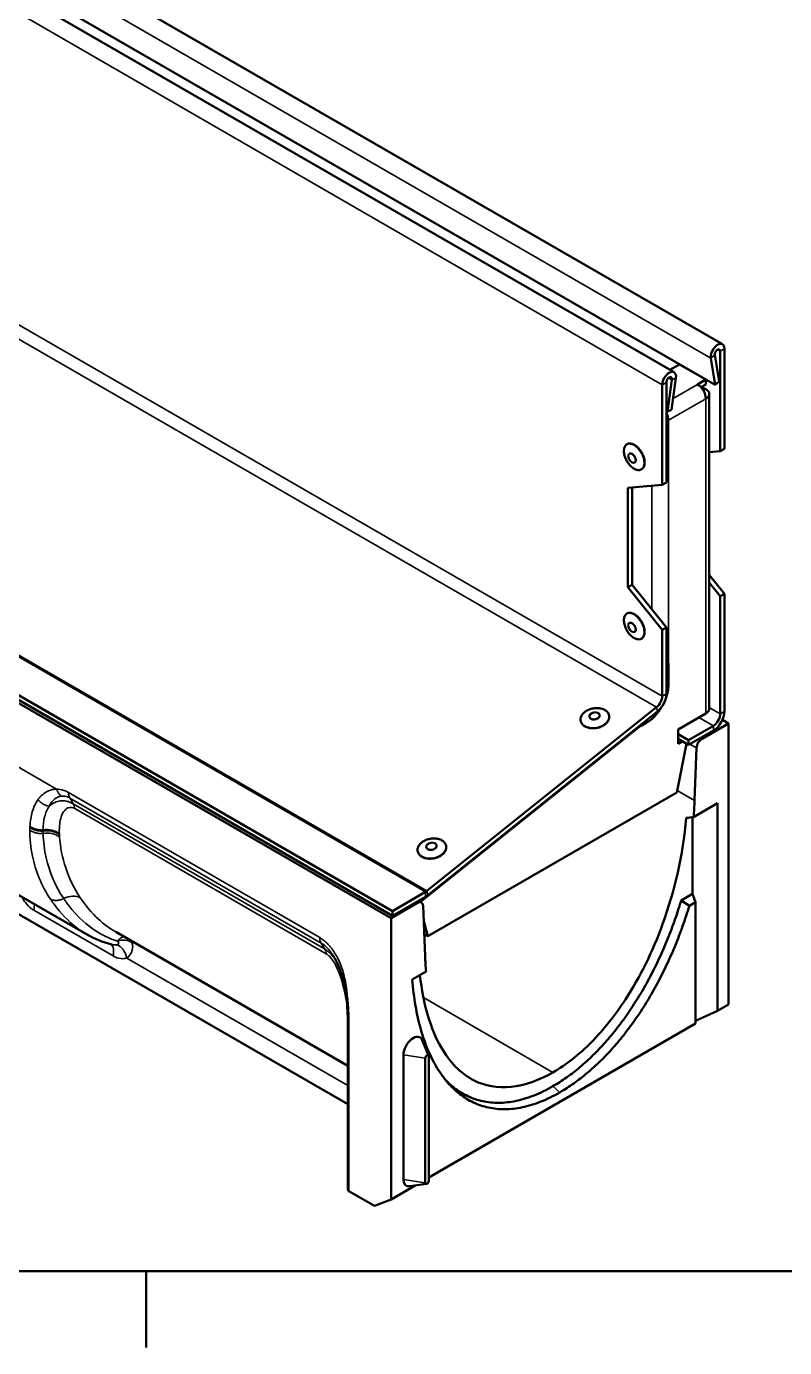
# Model space of a CAD drawing. Header units: millimetres. Extents: x 0 to 2181, y -65 to 1050.
# Drawn here: x 355.9 to 452.8, y 15.3 to 184.1 of the extents above; entities that cross this region are included whole.
import ezdxf

# ---------------------------------------------------------------- set-up
doc = ezdxf.new("R2010")
doc.units = ezdxf.units.MM
doc.header["$LTSCALE"] = 2.5
for name, color, linetype, lineweight in [('Rahmen_0', 7, 'Continuous', 50), ('Sichtbar (ISO)', 7, 'Continuous', 50), ('Sichtbar schmal (ISO)', 7, 'Continuous', 35)]:
    doc.layers.add(name, color=color, linetype=linetype, lineweight=lineweight)

# ---------------------------------------------------------------- blocks, each defined once
blk = doc.blocks.new('Ränder Standardrahmen')
at = {"layer": 'Rahmen_0'}
blk.add_line((148.5, 10), (148.5, 6.1), dxfattribs=at)
at = {"layer": 'Rahmen_0', "flags": 128}
blk.add_lwpolyline([(10, 10), (10, 410), (584, 410), (584, 10), (10, 10)], dxfattribs=at)

msp = doc.modelspace()

# ---------------------------------------------------------------- linework, layer by layer
at = {"layer": 'Sichtbar (ISO)'}
for p, q in [((444.88, 143.459), (91.68, 347.379)), ((85.493, 343.807), (438.693, 139.887)), ((443.954, 138.298), (90.754, 342.218)), ((48.982, 274.24), (402.536, 70.116)), ((49.512, 274.955), (402.712, 71.035)), ((49.512, 274.342), (402.712, 70.422)), ((443.907, 142.104), (444.476, 138.706)), ((444.608, 142.58), (444.608, 129.802)), ((445.139, 142.886), (445.139, 130.108)), ((439.393, 140.896), (438.169, 140.189)), ((442.752, 138.957), (439.393, 140.896)), ((443.954, 138.298), (443.384, 141.696)), ((437.714, 138.6), (437.714, 125.822)), ((437.847, 134.878), (438.416, 138.934)), ((438.938, 139.129), (438.369, 135.074)), ((441.692, 138.345), (442.752, 138.957)), ((442.752, 138.957), (442.752, 138.345)), ((444.476, 138.706), (443.954, 138.298)), ((437.184, 138.294), (437.184, 125.516)), ((442.752, 138.345), (442.128, 137.984)), ((442.752, 137.732), (442.222, 138.039)), ((443.192, 96.908), (443.192, 137.12)), ((438.369, 135.074), (437.847, 134.878)), ((437.714, 134.955), (437.847, 134.878)), ((437.714, 133.905), (437.979, 133.752)), ((444.608, 129.802), (445.139, 130.108)), ((444.608, 129.802), (443.192, 129.676)), ((437.184, 125.516), (432.8, 125.124)), ((432.8, 125.124), (432.8, 112.435)), ((433.33, 125.171), (433.33, 112.741)), ((437.184, 125.516), (437.714, 125.822)), ((443.192, 113.996), (445.139, 111.574)), ((432.8, 112.435), (433.33, 112.741)), ((432.8, 112.435), (437.184, 106.981)), ((433.33, 112.741), (437.714, 107.287)), ((443.192, 113.03), (444.608, 111.268)), ((444.608, 111.268), (445.139, 111.574)), ((445.139, 111.574), (445.139, 96.55)), ((444.608, 111.268), (444.608, 96.244)), ((437.184, 106.981), (437.714, 107.287)), ((437.184, 106.981), (437.184, 98.489)), ((437.714, 107.287), (437.714, 98.796)), ((293.291, 106.244), (397.004, 46.366)), ((437.979, 102.725), (437.979, 99.98)), ((407.122, 73.599), (436.467, 97.074)), ((407.223, 73.056), (436.568, 96.53)), ((439.217, 94.254), (442.752, 96.295)), ((435.151, 95.081), (434.411, 94.653)), ((443.725, 94.713), (440.543, 92.876)), ((442.279, 93.062), (445.669, 95.019)), ((444.886, 95.472), (445.669, 95.019)), ((445.669, 59.094), (445.669, 95.019)), ((439.217, 92.417), (439.217, 94.254)), ((439.217, 93.642), (440.543, 92.876)), ((439.217, 93.029), (440.543, 92.264)), ((440.543, 92.264), (443.725, 94.101)), ((440.543, 92.876), (440.543, 92.264)), ((439.033, 86.187), (440.305, 92.401)), ((439.747, 92.723), (439.217, 92.417)), ((441.573, 91.875), (441.314, 85.157)), ((407.227, 67.824), (439.033, 86.187)), ((441.19, 83.044), (444.255, 84.813)), ((444.255, 84.813), (444.255, 58.277)), ((441.053, 83.028), (441.053, 73.236)), ((354.684, 73.244), (363.643, 68.072)), ((402.712, 71.035), (406.955, 73.484)), ((402.712, 70.422), (406.955, 72.872)), ((439.608, 72.402), (441.053, 73.236)), ((441.053, 73.236), (441.426, 72.157)), ((402.536, 70.116), (405.926, 72.074)), ((402.712, 71.035), (402.712, 70.422)), ((406.426, 72.123), (406.042, 72.345)), ((406.89, 65.282), (406.632, 71.702)), ((440.649, 71.709), (439.608, 72.402)), ((441.426, 72.157), (440.649, 71.709)), ((441.426, 56.644), (441.426, 72.157)), ((402.536, 70.116), (402.536, 34.19)), ((406.711, 69.751), (407.227, 67.824)), ((367.36, 68.361), (397.004, 51.246)), ((407.227, 67.824), (406.778, 68.083)), ((405.239, 62.287), (407.014, 63.312)), ((445.669, 59.094), (444.255, 58.277)), ((444.255, 58.277), (441.426, 56.989)), ((397.004, 35.463), (397.004, 57.139)), ((441.426, 56.644), (407.349, 36.969)), ((407.334, 52.564), (406.52, 54.555)), ((404.127, 36.742), (404.127, 52.664)), ((407.349, 52.483), (407.349, 36.561)), ((406.915, 36.311), (406.915, 52.232)), ((405.599, 35.959), (402.536, 34.19)), ((407.054, 36.157), (404.922, 35.867)), ((397.15, 35.259), (400.414, 33.374)), ((402.536, 34.19), (400.414, 33.374))]:
    msp.add_line(p, q, dxfattribs=at)
for centre, major_axis, ratio, start_param, end_param in [((444.255, 142.376), (0.625, 1.083), 0.5773503, 5.4977871, 8.8139127), ((444.255, 142.376), (0.25, 0.433), 0.5773503, 5.4977871, 8.8139127), ((438.068, 138.804), (0.625, 1.083), 0.5773503, 5.3232542, 8.6393798), ((438.068, 138.804), (0.25, 0.433), 0.5773503, 5.3232542, 8.6393798), ((441.692, 137.12), (0.75, -1.299), 0.5773503, 0.7853982, 2.3561945), ((441.692, 137.12), (1.5, 0), 0.5773503, 5.4977871, 7.0685835), ((436.919, 134.364), (-0.75, 1.299), 0.5773503, 3.9269908, 4.6497251), ((436.919, 134.364), (1.5, 0), 0.5773503, 5.2713788, 5.4977871), ((436.919, 103.337), (-1.5, 0), 0.5773503, 2.1297862, 2.3561945), ((435.151, 98.347), (2, 3.464), 0.5773503, 5.0037901, 5.4977871), ((436.3, 97.979), (0.625, 1.083), 0.5773503, 4.1174259, 5.4977871), ((436.3, 97.979), (1, 1.732), 0.5773503, 4.1174259, 5.4977871), ((435.151, 98.347), (2, 3.464), 0.5773503, 3.9269908, 4.670856), ((441.692, 96.908), (1.5, 0), 0.5773503, 5.4977871, 6.2831853), ((443.725, 95.734), (1, 1.732), 0.5773503, 3.9269908, 5.4977871), ((443.725, 95.734), (-0.625, -1.083), 0.5773503, 0.7853982, 2.3561945), ((433.35, 95.266), (0.937, -1.171), 0.4576285, 0.7067071, 0.8209187), ((442.279, 92.246), (0.5, 0.866), 0.5773503, 0.7853982, 2.3108159), ((406.955, 74.505), (0.625, 1.083), 0.5773503, 3.9269908, 4.1174259), ((406.955, 74.505), (1, 1.732), 0.5773503, 3.9269908, 4.1174259), ((405.926, 71.257), (0.5, 0.866), 0.5773503, 5.5431657, 7.0685835), ((405.364, 53.378), (0.875, 1.516), 0.5773503, 5.862651, 8.6393798), ((407.132, 52.357), (0.153, 0.266), 0.5773503, 5.4977871, 8.6393798), ((405.364, 37.456), (-0.875, -1.516), 0.5773503, 5.4977871, 6.7037196), ((407.132, 36.436), (-0.153, -0.266), 0.5773503, 5.4977871, 8.6393798)]:
    msp.add_ellipse(centre, major_axis=major_axis, ratio=ratio, start_param=start_param, end_param=end_param, dxfattribs=at)
for points, knots in [([(432.288, 129.787), (432.291, 129.622), (432.318, 129.444), (432.414, 129.084), (432.483, 128.901), (432.658, 128.547), (432.762, 128.377), (432.997, 128.066), (433.127, 127.925), (433.399, 127.687), (433.542, 127.59), (433.826, 127.45), (433.968, 127.407), (434.234, 127.383), (434.359, 127.4), (434.575, 127.492), (434.667, 127.564), (434.814, 127.756), (434.868, 127.875), (434.934, 128.152), (434.946, 128.31), (434.922, 128.649), (434.887, 128.829), (434.776, 129.19), (434.7, 129.372), (434.513, 129.721), (434.403, 129.887), (434.16, 130.187), (434.026, 130.32), (433.75, 130.542), (433.607, 130.63), (433.323, 130.751), (433.184, 130.783), (432.924, 130.786), (432.804, 130.758), (432.6, 130.646), (432.514, 130.565), (432.381, 130.358), (432.334, 130.23), (432.293, 129.993), (432.286, 129.893), (432.288, 129.787)], [0, 0, 0, 0, 0.3245908, 0.3245908, 0.6485764, 0.6485764, 0.9720057, 0.9720057, 1.2955395, 1.2955395, 1.6197743, 1.6197743, 1.9441364, 1.9441364, 2.2621217, 2.2621217, 2.5667263, 2.5667263, 2.8776757, 2.8776757, 3.2002158, 3.2002158, 3.5247891, 3.5247891, 3.8486342, 3.8486342, 4.172031, 4.172031, 4.4956558, 4.4956558, 4.8200345, 4.8200345, 5.1440165, 5.1440165, 5.4595248, 5.4595248, 5.7633988, 5.7633988, 6.077032, 6.077032, 6.2831853, 6.2831853, 6.2831853, 6.2831853]), ([(433.674, 128.372), (433.709, 128.392), (433.738, 128.424), (433.776, 128.507), (433.788, 128.554), (433.796, 128.658), (433.793, 128.715), (433.771, 128.836), (433.753, 128.899), (433.704, 129.024), (433.672, 129.087), (433.599, 129.205), (433.557, 129.26), (433.468, 129.357), (433.42, 129.399), (433.326, 129.465), (433.278, 129.49), (433.189, 129.52), (433.147, 129.526), (433.078, 129.521), (433.049, 129.513), (433.024, 129.498)], [2.3320908, 2.3320908, 2.3320908, 2.3320908, 2.7125038, 2.7125038, 3.0351641, 3.0351641, 3.3423454, 3.3423454, 3.6506921, 3.6506921, 3.9611262, 3.9611262, 4.272114, 4.272114, 4.5818971, 4.5818971, 4.8893522, 4.8893522, 5.1985134, 5.1985134, 5.4736835, 5.4736835, 5.4736835, 5.4736835]), ([(432.361, 108.647), (432.314, 108.518), (432.29, 108.37), (432.286, 108.046), (432.307, 107.87), (432.393, 107.512), (432.457, 107.328), (432.623, 106.972), (432.724, 106.8), (432.953, 106.482), (433.08, 106.337), (433.349, 106.089), (433.491, 105.986), (433.775, 105.833), (433.918, 105.783), (434.188, 105.744), (434.316, 105.754), (434.539, 105.833), (434.635, 105.9), (434.791, 106.08), (434.85, 106.194), (434.927, 106.461), (434.943, 106.616), (434.931, 106.949), (434.901, 107.127), (434.8, 107.488), (434.728, 107.671), (434.55, 108.023), (434.443, 108.191), (434.205, 108.499), (434.074, 108.637), (433.8, 108.87), (433.658, 108.964), (433.374, 109.097), (433.233, 109.137), (432.969, 109.154), (432.845, 109.133), (432.633, 109.034), (432.543, 108.959), (432.428, 108.799), (432.39, 108.726), (432.361, 108.647)], [0, 0, 0, 0, 0.3201896, 0.3201896, 0.6447366, 0.6447366, 0.96882, 0.96882, 1.292283, 1.292283, 1.6157684, 1.6157684, 1.939904, 1.939904, 2.2644063, 2.2644063, 2.5838068, 2.5838068, 2.8893901, 2.8893901, 3.1986168, 3.1986168, 3.5203562, 3.5203562, 3.8449509, 3.8449509, 4.1688873, 4.1688873, 4.492303, 4.492303, 4.8158655, 4.8158655, 5.1401507, 5.1401507, 5.4644084, 5.4644084, 5.7815911, 5.7815911, 6.0858403, 6.0858403, 6.2831853, 6.2831853, 6.2831853, 6.2831853]), ([(433.674, 106.735), (433.709, 106.755), (433.738, 106.787), (433.776, 106.869), (433.788, 106.916), (433.796, 107.021), (433.793, 107.078), (433.771, 107.198), (433.753, 107.262), (433.704, 107.387), (433.672, 107.45), (433.599, 107.568), (433.557, 107.623), (433.468, 107.72), (433.42, 107.762), (433.326, 107.828), (433.278, 107.853), (433.189, 107.883), (433.147, 107.889), (433.078, 107.884), (433.049, 107.876), (433.024, 107.861)], [2.6908944, 2.6908944, 2.6908944, 2.6908944, 3.0713074, 3.0713074, 3.3939676, 3.3939676, 3.7011489, 3.7011489, 4.0094956, 4.0094956, 4.3199297, 4.3199297, 4.6309175, 4.6309175, 4.9407006, 4.9407006, 5.2481558, 5.2481558, 5.5573169, 5.5573169, 5.832487, 5.832487, 5.832487, 5.832487]), ([(427.175, 96.365), (427.048, 96.248), (426.946, 96.118), (426.802, 95.848), (426.76, 95.707), (426.741, 95.431), (426.762, 95.297), (426.864, 95.045), (426.945, 94.929), (427.158, 94.723), (427.291, 94.634), (427.598, 94.495), (427.772, 94.444), (428.141, 94.386), (428.336, 94.379), (428.728, 94.409), (428.925, 94.446), (429.301, 94.561), (429.48, 94.639), (429.802, 94.827), (429.945, 94.937), (430.18, 95.181), (430.272, 95.314), (430.394, 95.588), (430.425, 95.729), (430.421, 96.002), (430.389, 96.134), (430.266, 96.378), (430.175, 96.491), (429.943, 96.686), (429.801, 96.768), (429.48, 96.894), (429.301, 96.937), (428.925, 96.979), (428.728, 96.978), (428.335, 96.932), (428.14, 96.887), (427.771, 96.758), (427.598, 96.674), (427.345, 96.51), (427.255, 96.44), (427.175, 96.365)], [0, 0, 0, 0, 0.3229503, 0.3229503, 0.6423675, 0.6423675, 0.954437, 0.954437, 1.2658646, 1.2658646, 1.5844147, 1.5844147, 1.9071262, 1.9071262, 2.2305155, 2.2305155, 2.5537612, 2.5537612, 2.8770113, 2.8770113, 3.200401, 3.200401, 3.5230442, 3.5230442, 3.8412613, 3.8412613, 4.1523412, 4.1523412, 4.4648476, 4.4648476, 4.7845326, 4.7845326, 5.1075288, 5.1075288, 5.4309049, 5.4309049, 5.7541315, 5.7541315, 6.0774087, 6.0774087, 6.2831853, 6.2831853, 6.2831853, 6.2831853]), ([(427.896, 95.832), (427.905, 95.786), (427.925, 95.742), (427.989, 95.664), (428.03, 95.63), (428.128, 95.575), (428.184, 95.553), (428.306, 95.525), (428.371, 95.518), (428.506, 95.518), (428.576, 95.525), (428.711, 95.555), (428.776, 95.577), (428.897, 95.632), (428.952, 95.666), (429.046, 95.741), (429.085, 95.782), (429.143, 95.868), (429.163, 95.913), (429.181, 95.995), (429.181, 96.032), (429.175, 96.068)], [0.815931, 0.815931, 0.815931, 0.815931, 1.1693207, 1.1693207, 1.4990003, 1.4990003, 1.8122731, 1.8122731, 2.122873, 2.122873, 2.4339262, 2.4339262, 2.7452441, 2.7452441, 3.0561086, 3.0561086, 3.3668975, 3.3668975, 3.6827832, 3.6827832, 3.9575237, 3.9575237, 3.9575237, 3.9575237]), ([(423.218, 50.418), (424.904, 51.392), (426.555, 52.688), (429.72, 55.884), (431.178, 57.73), (434.339, 62.577), (435.949, 65.826), (438.767, 73.583), (439.825, 78.189), (440.254, 82.935)], [-10.2226331, -10.2226331, -10.2226331, -10.2226331, -8.2581205, -8.2581205, -6.281788, -6.281788, -3.4772625, -3.4772625, -0.1284946, -0.1284946, -0.1284946, -0.1284946]), ([(406.345, 79.703), (406.219, 79.585), (406.116, 79.456), (405.973, 79.185), (405.93, 79.044), (405.911, 78.769), (405.932, 78.634), (406.034, 78.383), (406.115, 78.266), (406.328, 78.06), (406.461, 77.972), (406.768, 77.832), (406.942, 77.781), (407.311, 77.723), (407.506, 77.716), (407.899, 77.747), (408.096, 77.784), (408.472, 77.898), (408.651, 77.976), (408.973, 78.164), (409.116, 78.275), (409.35, 78.518), (409.442, 78.651), (409.564, 78.925), (409.595, 79.066), (409.592, 79.339), (409.559, 79.471), (409.436, 79.716), (409.345, 79.828), (409.113, 80.023), (408.971, 80.106), (408.651, 80.231), (408.472, 80.274), (408.095, 80.316), (407.898, 80.315), (407.506, 80.269), (407.311, 80.224), (406.942, 80.095), (406.768, 80.011), (406.516, 79.848), (406.425, 79.778), (406.345, 79.703)], [0, 0, 0, 0, 0.3229503, 0.3229503, 0.6423675, 0.6423675, 0.954437, 0.954437, 1.2658646, 1.2658646, 1.5844147, 1.5844147, 1.9071262, 1.9071262, 2.2305155, 2.2305155, 2.5537612, 2.5537612, 2.8770113, 2.8770113, 3.200401, 3.200401, 3.5230442, 3.5230442, 3.8412613, 3.8412613, 4.1523412, 4.1523412, 4.4648476, 4.4648476, 4.7845326, 4.7845326, 5.1075288, 5.1075288, 5.4309049, 5.4309049, 5.7541315, 5.7541315, 6.0774087, 6.0774087, 6.2831853, 6.2831853, 6.2831853, 6.2831853]), ([(407.067, 79.17), (407.075, 79.123), (407.096, 79.079), (407.159, 79.001), (407.2, 78.967), (407.298, 78.912), (407.354, 78.891), (407.476, 78.862), (407.542, 78.855), (407.677, 78.855), (407.746, 78.863), (407.881, 78.892), (407.947, 78.914), (408.067, 78.97), (408.122, 79.003), (408.216, 79.078), (408.255, 79.119), (408.314, 79.206), (408.333, 79.25), (408.351, 79.332), (408.352, 79.37), (408.345, 79.406)], [0.815931, 0.815931, 0.815931, 0.815931, 1.1693207, 1.1693207, 1.4990003, 1.4990003, 1.8122731, 1.8122731, 2.122873, 2.122873, 2.4339262, 2.4339262, 2.7452441, 2.7452441, 3.0561086, 3.0561086, 3.3668975, 3.3668975, 3.6827832, 3.6827832, 3.9575237, 3.9575237, 3.9575237, 3.9575237]), ([(423.218, 48.65), (423.809, 48.991), (424.393, 49.367), (424.971, 49.775), (425.548, 50.184), (426.118, 50.625), (426.679, 51.097), (426.96, 51.333), (427.238, 51.576), (427.514, 51.827), (428.066, 52.329), (428.608, 52.86), (429.139, 53.419), (429.404, 53.698), (429.667, 53.984), (429.926, 54.277), (430.445, 54.862), (430.953, 55.473), (431.447, 56.107), (431.694, 56.425), (431.937, 56.748), (432.178, 57.077), (432.658, 57.734), (433.125, 58.414), (433.577, 59.115), (433.803, 59.465), (434.025, 59.82), (434.244, 60.18), (434.681, 60.901), (435.103, 61.64), (435.508, 62.397), (435.711, 62.776), (435.91, 63.159), (436.104, 63.546), (436.494, 64.319), (436.866, 65.11), (437.222, 65.915), (437.399, 66.317), (437.572, 66.723), (437.741, 67.133), (438.079, 67.952), (438.399, 68.785), (438.7, 69.63), (439.001, 70.475), (439.284, 71.332), (439.547, 72.2), (439.567, 72.267), (439.588, 72.334), (439.608, 72.402)], [-2, -2, -2, -2, -1.94199433, -1.94199433, -1.94199433, -1.88398866, -1.88398866, -1.88398866, -1.85498582, -1.85498582, -1.85498582, -1.79698015, -1.79698015, -1.79698015, -1.76797731, -1.76797731, -1.76797731, -1.70997164, -1.70997164, -1.70997164, -1.68096881, -1.68096881, -1.68096881, -1.62296313, -1.62296313, -1.62296313, -1.5939603, -1.5939603, -1.5939603, -1.53595463, -1.53595463, -1.53595463, -1.50695179, -1.50695179, -1.50695179, -1.44894612, -1.44894612, -1.44894612, -1.41994328, -1.41994328, -1.41994328, -1.36193761, -1.36193761, -1.36193761, -1.30393194, -1.30393194, -1.30393194, -1.29947019, -1.29947019, -1.29947019, -1.29947019]), ([(440.649, 71.709), (440.383, 70.833), (440.098, 69.968), (439.794, 69.115), (439.49, 68.262), (439.167, 67.421), (438.826, 66.594), (438.655, 66.18), (438.48, 65.77), (438.301, 65.363), (437.942, 64.549), (437.565, 63.75), (437.172, 62.968), (436.975, 62.577), (436.774, 62.189), (436.569, 61.806), (436.158, 61.041), (435.731, 60.292), (435.289, 59.563), (435.068, 59.198), (434.842, 58.838), (434.614, 58.483), (434.156, 57.774), (433.683, 57.085), (433.195, 56.418), (432.952, 56.085), (432.705, 55.757), (432.454, 55.435), (431.953, 54.792), (431.439, 54.172), (430.912, 53.578), (430.648, 53.281), (430.382, 52.991), (430.113, 52.708), (429.574, 52.141), (429.024, 51.601), (428.463, 51.092), (428.183, 50.837), (427.901, 50.59), (427.616, 50.35), (427.046, 49.871), (426.467, 49.423), (425.881, 49.008), (425.295, 48.594), (424.701, 48.213), (424.102, 47.867)], [1.30393194, 1.30393194, 1.30393194, 1.30393194, 1.36193761, 1.36193761, 1.36193761, 1.41994328, 1.41994328, 1.41994328, 1.44894612, 1.44894612, 1.44894612, 1.50695179, 1.50695179, 1.50695179, 1.53595463, 1.53595463, 1.53595463, 1.5939603, 1.5939603, 1.5939603, 1.62296313, 1.62296313, 1.62296313, 1.68096881, 1.68096881, 1.68096881, 1.70997164, 1.70997164, 1.70997164, 1.76797731, 1.76797731, 1.76797731, 1.79698015, 1.79698015, 1.79698015, 1.85498582, 1.85498582, 1.85498582, 1.88398866, 1.88398866, 1.88398866, 1.94199433, 1.94199433, 1.94199433, 2, 2, 2, 2]), ([(397.004, 57.139), (397.004, 58.157), (396.935, 59.22), (396.684, 61.067), (396.544, 61.828), (396.214, 62.999), (396.077, 63.41), (395.747, 64.233), (395.55, 64.649), (395.322, 65.043)], [0, 0, 0, 0, 0.7540101, 0.7540101, 1.2464472, 1.2464472, 1.5101209, 1.5101209, 1.7834221, 1.7834221, 1.7834221, 1.7834221]), ([(406.226, 62.857), (406.652, 59.05), (407.592, 55.957), (410.005, 51.767), (411.402, 50.277), (414.538, 48.683), (416.128, 48.372), (419.592, 48.732), (421.382, 49.358), (423.218, 50.418)], [-7.744365, -7.744365, -7.744365, -7.744365, -5.2086794, -5.2086794, -3.1779757, -3.1779757, -1.5582188, -1.5582188, 0, 0, 0, 0]), ([(424.102, 47.867), (423.278, 47.391), (422.463, 46.994), (421.664, 46.676), (420.865, 46.358), (420.081, 46.12), (419.317, 45.96), (418.934, 45.879), (418.557, 45.819), (418.185, 45.778), (417.442, 45.695), (416.72, 45.69), (416.023, 45.76), (415.675, 45.795), (415.333, 45.848), (414.998, 45.921), (414.327, 46.065), (413.684, 46.283), (413.069, 46.571), (412.762, 46.716), (412.462, 46.878), (412.17, 47.058), (411.586, 47.417), (411.033, 47.846), (410.512, 48.342), (410.251, 48.59), (409.999, 48.854), (409.755, 49.136), (409.268, 49.698), (408.814, 50.327), (408.396, 51.02), (408.187, 51.366), (407.987, 51.728), (407.797, 52.106), (407.415, 52.862), (407.071, 53.681), (406.765, 54.562), (406.612, 55.002), (406.469, 55.457), (406.336, 55.928), (406.07, 56.869), (405.844, 57.871), (405.661, 58.931), (405.477, 59.991), (405.336, 61.111), (405.239, 62.287)], [1.04154738, 1.04154738, 1.04154738, 1.04154738, 1.12141844, 1.12141844, 1.12141844, 1.20128949, 1.20128949, 1.20128949, 1.24122501, 1.24122501, 1.24122501, 1.32109606, 1.32109606, 1.32109606, 1.36103159, 1.36103159, 1.36103159, 1.44090264, 1.44090264, 1.44090264, 1.48083817, 1.48083817, 1.48083817, 1.56070922, 1.56070922, 1.56070922, 1.60064474, 1.60064474, 1.60064474, 1.68051579, 1.68051579, 1.68051579, 1.72045132, 1.72045132, 1.72045132, 1.80032237, 1.80032237, 1.80032237, 1.8402579, 1.8402579, 1.8402579, 1.92012895, 1.92012895, 1.92012895, 2, 2, 2, 2]), ([(409.5, 49.44), (409.604, 49.332), (409.71, 49.228), (409.817, 49.126), (410.332, 48.635), (410.879, 48.211), (411.457, 47.856), (411.745, 47.679), (412.041, 47.519), (412.345, 47.376), (412.951, 47.091), (413.586, 46.876), (414.248, 46.734), (414.579, 46.663), (414.916, 46.61), (415.259, 46.575), (415.946, 46.506), (416.658, 46.511), (417.39, 46.593), (417.756, 46.633), (418.128, 46.693), (418.505, 46.772), (419.257, 46.93), (420.03, 47.165), (420.817, 47.477), (421.604, 47.79), (422.406, 48.181), (423.218, 48.65)], [-1.57729575, -1.57729575, -1.57729575, -1.57729575, -1.56070922, -1.56070922, -1.56070922, -1.48083817, -1.48083817, -1.48083817, -1.44090264, -1.44090264, -1.44090264, -1.36103159, -1.36103159, -1.36103159, -1.32109606, -1.32109606, -1.32109606, -1.24122501, -1.24122501, -1.24122501, -1.20128949, -1.20128949, -1.20128949, -1.12141844, -1.12141844, -1.12141844, -1.04154738, -1.04154738, -1.04154738, -1.04154738]), ([(397.004, 35.463), (397.004, 35.437), (397.009, 35.411), (397.033, 35.362), (397.05, 35.338), (397.094, 35.295), (397.12, 35.276), (397.15, 35.259)], [0.052519894, 0.052519894, 0.052519894, 0.052519894, 0.079231732, 0.079231732, 0.105914704, 0.105914704, 0.131228313, 0.131228313, 0.131228313, 0.131228313])]:
    msp.add_open_spline(points, degree=3, knots=knots, dxfattribs=at)
for points in [[(441.314, 85.157), (441.287, 84.45), (441.246, 83.746), (441.19, 83.044)], [(441.19, 83.044), (440.878, 83.008), (440.566, 82.972), (440.254, 82.935)], [(366.851, 66.751), (365.703, 67.054), (364.623, 67.506), (363.643, 68.072)], [(407.014, 63.312), (406.959, 63.95), (406.918, 64.607), (406.89, 65.282)]]:
    msp.add_open_spline(points, degree=3, dxfattribs=at)
at = {"layer": 'Sichtbar schmal (ISO)'}
for p, q in [((443.384, 141.696), (90.185, 345.616)), ((437.184, 138.294), (83.984, 342.214)), ((437.184, 98.489), (83.984, 302.41)), ((436.467, 97.074), (83.267, 300.994)), ((406.955, 73.484), (53.755, 277.404)), ((407.122, 73.599), (53.922, 277.519)), ((443.384, 141.696), (443.907, 142.104)), ((444.608, 142.58), (444.255, 142.784)), ((445.139, 142.886), (444.608, 142.58)), ((437.714, 138.6), (437.184, 138.294)), ((438.006, 139.171), (438.416, 138.934)), ((438.938, 139.129), (438.416, 138.934)), ((438.576, 136.546), (441.692, 138.345)), ((442.442, 137.553), (442.752, 137.732)), ((442.752, 136.508), (437.979, 133.752)), ((442.752, 96.295), (442.752, 136.508)), ((437.979, 133.752), (437.979, 102.725)), ((435.858, 109.596), (435.858, 125.397)), ((437.979, 99.98), (437.714, 100.133)), ((437.184, 98.489), (437.714, 98.796)), ((436.568, 96.53), (436.467, 97.074)), ((443.192, 97.062), (444.608, 96.244)), ((444.608, 96.244), (445.139, 96.55)), ((344.256, 95.599), (359.8, 86.624)), ((434.411, 94.653), (406.321, 72.183)), ((434.921, 95.213), (435.151, 95.081)), ((443.725, 94.713), (441.868, 95.785)), ((443.725, 94.101), (443.725, 94.713)), ((442.279, 93.062), (442.102, 93.164)), ((440.721, 92.367), (441.573, 91.875)), ((393.42, 67.652), (361.321, 86.184)), ((439.086, 86.443), (441.314, 85.157)), ((361.51, 85.477), (393.61, 66.945)), ((394.041, 66.197), (361.923, 84.74)), ((362.144, 84.12), (394.262, 65.577)), ((406.955, 72.872), (406.955, 73.484)), ((407.223, 73.056), (407.122, 73.599)), ((356.884, 71.148), (367.012, 65.3)), ((405.749, 72.176), (405.926, 72.074)), ((393.61, 66.945), (394.041, 66.197)), ((397.004, 48.726), (368.786, 65.017)), ((406.673, 59.971), (423.218, 50.418)), ((397.15, 35.259), (397.15, 56.935)), ((404.127, 52.664), (406.915, 52.232)), ((424.102, 47.867), (423.218, 48.65)), ((404.127, 36.742), (406.915, 36.311))]:
    msp.add_line(p, q, dxfattribs=at)
for centre, major_axis, ratio in [((433.581, 129.07), (0.913, -1.582), 0.5773503), ((433.314, 128.915), (-0.354, 0.614), 0.5773503), ((433.581, 107.432), (0.913, -1.582), 0.5773503), ((433.314, 107.278), (-0.354, 0.614), 0.5773503), ((428.58, 95.712), (-1.796, -0.332), 0.6761973), ((428.529, 95.986), (0.697, 0.129), 0.6761973), ((407.75, 79.049), (-1.796, -0.332), 0.6761973), ((407.699, 79.323), (0.697, 0.129), 0.6761973)]:
    msp.add_ellipse(centre, major_axis=major_axis, ratio=ratio, dxfattribs=at)
for centre, major_axis, ratio, start_param, end_param in [((433.349, 128.935), (0.325, -0.563), 0.5773503, 3.1415927, 6.2831853), ((433.349, 107.298), (0.325, -0.563), 0.5773503, 3.1415927, 6.2831853), ((428.535, 95.95), (-0.639, -0.118), 0.6761973, 3.1415927, 6.2831853), ((360.392, 82.836), (1.25, 2.165), 0.5773503, 5.6320187, 6.0213859), ((358.434, 79.388), (-2.495, -0.153), 0.7653498, 3.9014856, 4.8091301), ((358.427, 79.523), (2.497, 0.122), 0.7681074, 0.7687984, 1.6733962), ((358.456, 79.081), (-2.492, -0.195), 0.7636959, 3.8894879, 4.8032847), ((407.706, 79.288), (-0.639, -0.118), 0.6761973, 3.1415927, 6.2831853), ((361.237, 70.924), (2.082, 1.384), 0.7000363, 0.3741823, 1.3652565), ((355.555, 70.939), (1, 1.732), 0.5773503, 5.1487213, 5.6076793), ((365.683, 65.092), (1, 1.732), 0.5773503, 5.1487213, 6.2104559), ((367.457, 64.808), (-0.505, 1.935), 0.6707781, 4.6454529, 5.8995046), ((368.119, 65.608), (-1.869, -0.712), 0.8287709, 3.6877631, 4.6725417), ((392.51, 64.292), (1.25, 2.165), 0.5773503, 5.6320187, 6.0213859)]:
    msp.add_ellipse(centre, major_axis=major_axis, ratio=ratio, start_param=start_param, end_param=end_param, dxfattribs=at)
for points, knots in [([(359.8, 86.624), (359.606, 86.622), (359.418, 86.598), (358.61, 86.408), (358.092, 86.044), (357.678, 85.579), (357.593, 85.483), (357.511, 85.383), (357.435, 85.279)], [17.46595289, 17.46595289, 17.46595289, 17.46595289, 17.65049675, 17.65049675, 18.29911237, 18.29911237, 18.29911237, 18.43261511, 18.43261511, 18.43261511, 18.43261511]), ([(361.321, 86.184), (361.125, 86.297), (360.929, 86.387), (360.413, 86.57), (360.097, 86.622), (359.8, 86.624)], [17.0194959, 17.0194959, 17.0194959, 17.0194959, 17.18539189, 17.18539189, 17.46595289, 17.46595289, 17.46595289, 17.46595289]), ([(357.435, 85.279), (357.104, 84.83), (356.862, 84.297), (356.526, 83.142), (356.432, 82.521), (356.401, 81.877)], [18.4326151, 18.4326151, 18.4326151, 18.4326151, 19.0065342, 19.0065342, 19.5804533, 19.5804533, 19.5804533, 19.5804533]), ([(358.078, 81.418), (358.085, 82.001), (358.148, 82.56), (358.399, 83.583), (358.588, 84.049), (358.847, 84.43)], [-19.5804533, -19.5804533, -19.5804533, -19.5804533, -19.0065342, -19.0065342, -18.4326151, -18.4326151, -18.4326151, -18.4326151]), ([(358.847, 84.43), (358.893, 84.523), (358.943, 84.614), (358.996, 84.7), (359.254, 85.121), (359.594, 85.46), (360.15, 85.674), (360.28, 85.707), (360.417, 85.723)], [-18.43261511, -18.43261511, -18.43261511, -18.43261511, -18.29911237, -18.29911237, -18.29911237, -17.65049675, -17.65049675, -17.46595289, -17.46595289, -17.46595289, -17.46595289]), ([(361.923, 84.74), (361.81, 84.808), (361.696, 84.867), (361.406, 84.995), (361.234, 85.05), (360.84, 85.134), (360.627, 85.146), (360.187, 85.119), (359.967, 85.068), (359.503, 84.898), (359.272, 84.764), (358.989, 84.552), (358.916, 84.492), (358.847, 84.43)], [0, 0, 0, 0, 0.05501758, 0.05501758, 0.1430457, 0.1430457, 0.2663702, 0.2663702, 0.41900275, 0.41900275, 0.61904773, 0.61904773, 0.69140924, 0.69140924, 0.69140924, 0.69140924]), ([(360.417, 85.723), (360.625, 85.746), (360.85, 85.729), (361.223, 85.617), (361.366, 85.557), (361.51, 85.477)], [-17.46595289, -17.46595289, -17.46595289, -17.46595289, -17.18539189, -17.18539189, -17.0194959, -17.0194959, -17.0194959, -17.0194959]), ([(360.156, 80.944), (360.151, 81.074), (360.148, 81.204), (360.149, 81.721), (360.177, 82.099), (360.286, 82.731), (360.354, 82.994), (360.514, 83.406), (360.592, 83.566), (360.778, 83.848), (360.884, 83.971), (361.106, 84.146), (361.214, 84.208), (361.438, 84.276), (361.549, 84.29), (361.76, 84.271), (361.854, 84.25), (362.015, 84.188), (362.079, 84.158), (362.144, 84.12)], [-1.6384232, -1.6384232, -1.6384232, -1.6384232, -1.511729, -1.511729, -1.1253112, -1.1253112, -0.8280668, -0.8280668, -0.6190477, -0.6190477, -0.4190028, -0.4190028, -0.2663702, -0.2663702, -0.1430457, -0.1430457, -0.0550176, -0.0550176, 0, 0, 0, 0]), ([(356.387, 81.384), (356.387, 81.378), (356.387, 81.371), (356.387, 81.365), (356.387, 81.356), (356.387, 81.347), (356.379, 80.253), (356.486, 79.155), (357.111, 76.164), (357.871, 74.277), (359.03, 72.541)], [19.7262078, 19.7262078, 19.7262078, 19.7262078, 19.7316539, 19.7316539, 19.7316539, 19.7398619, 19.7398619, 20.6989177, 20.6989177, 22.3654537, 22.3654537, 22.3654537, 22.3654537]), ([(356.395, 81.719), (356.393, 81.683), (356.392, 81.646), (356.391, 81.573), (356.39, 81.537), (356.389, 81.5), (356.389, 81.472), (356.388, 81.445), (356.388, 81.406), (356.388, 81.395), (356.387, 81.384)], [19.627105171, 19.627105171, 19.627105171, 19.627105171, 19.659471416, 19.659471416, 19.691837662, 19.691837662, 19.691837662, 19.716438137, 19.716438137, 19.726207782, 19.726207782, 19.726207782, 19.726207782]), ([(356.401, 81.877), (356.4, 81.859), (356.399, 81.841), (356.398, 81.81), (356.397, 81.796), (356.396, 81.772), (356.396, 81.762), (356.396, 81.746), (356.395, 81.741), (356.395, 81.73), (356.395, 81.725), (356.395, 81.719)], [19.580453302, 19.580453302, 19.580453302, 19.580453302, 19.596177771, 19.596177771, 19.608326694, 19.608326694, 19.617672018, 19.617672018, 19.62216903, 19.62216903, 19.627105168, 19.627105168, 19.627105168, 19.627105168]), ([(358.077, 81.274), (358.077, 81.28), (358.077, 81.284), (358.077, 81.294), (358.077, 81.299), (358.077, 81.313), (358.077, 81.323), (358.077, 81.345), (358.077, 81.357), (358.077, 81.386), (358.078, 81.402), (358.078, 81.418)], [-19.627105168, -19.627105168, -19.627105168, -19.627105168, -19.62216903, -19.62216903, -19.617672018, -19.617672018, -19.608326694, -19.608326694, -19.596177771, -19.596177771, -19.580453302, -19.580453302, -19.580453302, -19.580453302]), ([(358.081, 80.958), (358.081, 80.969), (358.081, 80.979), (358.08, 81.016), (358.08, 81.042), (358.079, 81.068), (358.079, 81.102), (358.078, 81.137), (358.077, 81.206), (358.077, 81.24), (358.077, 81.274)], [-19.726207782, -19.726207782, -19.726207782, -19.726207782, -19.716438137, -19.716438137, -19.691837662, -19.691837662, -19.691837662, -19.659471416, -19.659471416, -19.627105171, -19.627105171, -19.627105171, -19.627105171]), ([(360.714, 72.633), (359.615, 74.276), (358.882, 76.052), (358.237, 78.864), (358.11, 79.896), (358.082, 80.924), (358.082, 80.932), (358.082, 80.941), (358.082, 80.947), (358.081, 80.953), (358.081, 80.958)], [-22.3654537, -22.3654537, -22.3654537, -22.3654537, -20.6989177, -20.6989177, -19.7398619, -19.7398619, -19.7316539, -19.7316539, -19.7316539, -19.7262078, -19.7262078, -19.7262078, -19.7262078]), ([(360.182, 80.518), (360.178, 80.567), (360.175, 80.617), (360.168, 80.716), (360.165, 80.765), (360.163, 80.814)], [-0.095679822, -0.095679822, -0.095679822, -0.095679822, -0.047839911, -0.047839911, 0, 0, 0, 0]), ([(362.821, 72.745), (362.019, 73.941), (361.405, 75.225), (360.535, 77.85), (360.279, 79.191), (360.182, 80.518)], [-2.5682295, -2.5682295, -2.5682295, -2.5682295, -1.2841148, -1.2841148, 0, 0, 0, 0]), ([(355.453, 72.715), (355.562, 72.502), (355.686, 72.301), (356.041, 71.821), (356.291, 71.567), (356.665, 71.284), (356.773, 71.212), (356.884, 71.148)], [0, 0, 0, 0, 0.14939877, 0.14939877, 0.3884368, 0.3884368, 0.4822797, 0.4822797, 0.4822797, 0.4822797]), ([(367.604, 67.184), (366.56, 67.516), (365.604, 67.98), (363.601, 69.286), (362.619, 70.199), (361.542, 71.492), (361.325, 71.771), (361.048, 72.151), (360.98, 72.246), (360.879, 72.391), (360.846, 72.439), (360.796, 72.512), (360.78, 72.536), (360.755, 72.572), (360.747, 72.585), (360.734, 72.603), (360.73, 72.609), (360.722, 72.621), (360.718, 72.627), (360.714, 72.633)], [-24.7885752, -24.7885752, -24.7885752, -24.7885752, -23.9508611, -23.9508611, -22.8509627, -22.8509627, -22.5590557, -22.5590557, -22.4622547, -22.4622547, -22.4138542, -22.4138542, -22.389654, -22.389654, -22.3775539, -22.3775539, -22.3715038, -22.3715038, -22.3654537, -22.3654537, -22.3654537, -22.3654537]), ([(367.361, 68.361), (366.562, 68.822), (365.824, 69.372), (364.273, 70.802), (363.502, 71.73), (362.821, 72.745)], [-1.9290379, -1.9290379, -1.9290379, -1.9290379, -1.0894563, -1.0894563, 0, 0, 0, 0]), ([(359.03, 72.541), (359.034, 72.534), (359.039, 72.528), (359.047, 72.515), (359.051, 72.509), (359.064, 72.49), (359.072, 72.478), (359.098, 72.44), (359.115, 72.415), (359.166, 72.34), (359.2, 72.29), (359.304, 72.141), (359.375, 72.042), (359.661, 71.649), (359.886, 71.361), (361.005, 70.024), (362.033, 69.078), (363.369, 68.233), (363.505, 68.151), (363.644, 68.072)], [22.3654537, 22.3654537, 22.3654537, 22.3654537, 22.3715038, 22.3715038, 22.3775539, 22.3775539, 22.389654, 22.389654, 22.4138542, 22.4138542, 22.4622547, 22.4622547, 22.5590557, 22.5590557, 22.8509627, 22.8509627, 23.9508611, 23.9508611, 24.0730617, 24.0730617, 24.0730617, 24.0730617]), ([(368.404, 67.758), (368.258, 67.74), (368.097, 67.668), (367.822, 67.446), (367.711, 67.329), (367.604, 67.184)], [0.0703482, 0.0703482, 0.0703482, 0.0703482, 0.14335821, 0.14335821, 0.19179239, 0.19179239, 0.19179239, 0.19179239]), ([(397.15, 56.935), (397.15, 56.935), (397.15, 56.935), (397.15, 56.935), (397.15, 57.109), (397.148, 57.285), (397.128, 58.149), (397.078, 58.854), (396.961, 60.186), (396.897, 60.811), (396.74, 61.858), (396.663, 62.279), (396.485, 63.02), (396.396, 63.337), (396.189, 63.954), (396.074, 64.253), (395.82, 64.826), (395.683, 65.1), (395.401, 65.594), (395.261, 65.816), (395.026, 66.149), (394.937, 66.268), (394.753, 66.497), (394.658, 66.608), (394.48, 66.802), (394.399, 66.885), (394.241, 67.038), (394.165, 67.108), (394.029, 67.224), (393.969, 67.273), (393.871, 67.35), (393.832, 67.379), (393.748, 67.441), (393.703, 67.473), (393.622, 67.527), (393.587, 67.55), (393.525, 67.589), (393.498, 67.606), (393.454, 67.632), (393.437, 67.642), (393.42, 67.652)], [5.3095481, 5.3095481, 5.3095481, 5.3095481, 5.3095519, 5.3095519, 5.3095519, 5.4379487, 5.4379487, 5.9355967, 5.9355967, 6.3748041, 6.3748041, 6.6681359, 6.6681359, 6.8842457, 6.8842457, 7.0852693, 7.0852693, 7.2713678, 7.2713678, 7.4285408, 7.4285408, 7.5187413, 7.5187413, 7.6089484, 7.6089484, 7.6830287, 7.6830287, 7.750134, 7.750134, 7.8017534, 7.8017534, 7.8348411, 7.8348411, 7.8735322, 7.8735322, 7.9032946, 7.9032946, 7.9261888, 7.9261888, 7.9404976, 7.9404976, 7.9404976, 7.9404976]), ([(367.474, 66.73), (367.34, 66.699), (367.195, 66.694), (366.983, 66.721), (366.917, 66.733), (366.851, 66.751)], [-0.4822799, -0.4822799, -0.4822799, -0.4822799, -0.27246934, -0.27246934, -0.18051334, -0.18051334, -0.18051334, -0.18051334]), ([(367.604, 67.184), (367.659, 67.133), (367.698, 67.082), (367.753, 66.957), (367.739, 66.89), (367.646, 66.787), (367.57, 66.752), (367.477, 66.731), (367.476, 66.73), (367.474, 66.73)], [-0.863739, -0.863739, -0.863739, -0.863739, -0.77399811, -0.77399811, -0.6304127, -0.6304127, -0.48842341, -0.48842341, -0.48585025, -0.48585025, -0.48585025, -0.48585025]), ([(368.786, 65.017), (368.789, 65.02), (368.793, 65.023), (368.999, 65.196), (369.183, 65.409), (369.452, 65.913), (369.533, 66.206), (369.521, 66.678), (369.482, 66.857), (369.409, 67.021)], [0.48585025, 0.48585025, 0.48585025, 0.48585025, 0.48842341, 0.48842341, 0.6304127, 0.6304127, 0.77399811, 0.77399811, 0.863739, 0.863739, 0.863739, 0.863739]), ([(393.61, 66.945), (393.622, 66.938), (393.635, 66.93), (393.667, 66.912), (393.687, 66.899), (393.733, 66.871), (393.759, 66.854), (393.819, 66.814), (393.853, 66.791), (393.916, 66.745), (393.945, 66.723), (394.019, 66.665), (394.064, 66.628), (394.167, 66.539), (394.225, 66.486), (394.345, 66.368), (394.408, 66.303), (394.545, 66.152), (394.619, 66.066), (394.764, 65.885), (394.835, 65.792), (395.024, 65.527), (395.139, 65.351), (395.273, 65.127), (395.298, 65.085), (395.322, 65.043)], [-7.94049763, -7.94049763, -7.94049763, -7.94049763, -7.92618878, -7.92618878, -7.90329462, -7.90329462, -7.8735322, -7.8735322, -7.83484107, -7.83484107, -7.80175336, -7.80175336, -7.75013396, -7.75013396, -7.68302874, -7.68302874, -7.60894843, -7.60894843, -7.51874134, -7.51874134, -7.42854077, -7.42854077, -7.27136776, -7.27136776, -7.23563962, -7.23563962, -7.23563962, -7.23563962]), ([(395.516, 64.689), (395.355, 64.938), (395.172, 65.185), (394.85, 65.544), (394.73, 65.666), (394.424, 65.94), (394.233, 66.082), (394.041, 66.197)], [1.52778413, 1.52778413, 1.52778413, 1.52778413, 1.64792602, 1.64792602, 1.71313224, 1.71313224, 1.80599546, 1.80599546, 1.80599546, 1.80599546]), ([(367.012, 65.3), (367.333, 65.115), (367.673, 64.999), (368.274, 64.933), (368.535, 64.952), (368.786, 65.017)], [0, 0, 0, 0, 0.27246934, 0.27246934, 0.4822799, 0.4822799, 0.4822799, 0.4822799]), ([(394.262, 65.577), (394.372, 65.514), (394.484, 65.43), (394.667, 65.263), (394.741, 65.187), (394.996, 64.896), (395.156, 64.659), (395.478, 64.11), (395.626, 63.795), (395.96, 63.002), (396.117, 62.531), (396.386, 61.619), (396.496, 61.18), (396.723, 60.173), (396.829, 59.616), (396.921, 59.081)], [-1.8059955, -1.8059955, -1.8059955, -1.8059955, -1.7131322, -1.7131322, -1.647926, -1.647926, -1.4767769, -1.4767769, -1.2525937, -1.2525937, -0.8979316, -0.8979316, -0.5432696, -0.5432696, -0.056955, -0.056955, -0.056955, -0.056955])]:
    msp.add_open_spline(points, degree=3, knots=knots, dxfattribs=at)
for points, weights in [([(360.417, 85.723), (360.142, 85.935), (359.93, 86.245), (359.8, 86.624)], [1, 0.968916897095, 0.968916897095, 1]), ([(361.321, 86.184), (361.321, 85.896), (361.386, 85.655), (361.51, 85.477)], [1, 0.977283884193, 0.977283884193, 1]), ([(357.435, 85.279), (357.797, 84.827), (358.297, 84.526), (358.847, 84.43)], [1, 0.940379359436, 0.940379359436, 1]), ([(356.387, 81.384), (356.844, 81.043), (357.451, 80.891), (358.081, 80.958)], [1, 0.930416698581, 0.930416698581, 1]), ([(358.077, 81.274), (357.45, 81.216), (356.848, 81.375), (356.395, 81.719)], [1, 0.931181723639, 0.931181723639, 1]), ([(358.078, 81.418), (357.452, 81.365), (356.852, 81.529), (356.401, 81.877)], [1, 0.931521221133, 0.931521221133, 1]), ([(360.714, 72.633), (360.098, 72.34), (359.488, 72.307), (359.03, 72.541)], [1, 0.919747597555, 0.919747597555, 1]), ([(393.61, 66.945), (393.485, 67.122), (393.42, 67.363), (393.42, 67.652)], [1, 0.977283884193, 0.977283884193, 1]), ([(397.004, 57.139), (397.004, 57.06), (397.057, 56.989), (397.15, 56.935)], [0.900528744268, 0.884660584158, 0.917817669402, 1])]:
    msp.add_rational_spline(points, weights, degree=3, dxfattribs=at)
for points in [[(361.923, 84.74), (361.781, 84.989), (361.643, 85.234), (361.51, 85.477)], [(360.163, 80.814), (360.16, 80.858), (360.158, 80.901), (360.156, 80.944)], [(369.409, 67.021), (369.373, 67.104), (369.334, 67.178), (369.292, 67.245)]]:
    msp.add_open_spline(points, degree=3, dxfattribs=at)

# ---------------------------------------------------------------- block references
at = {"xscale": 2.5, "yscale": 2.5, "zscale": 2.5}
msp.add_blockref('Ränder Standardrahmen', (0, 0), dxfattribs=at)

doc.saveas('drawing.dxf')
